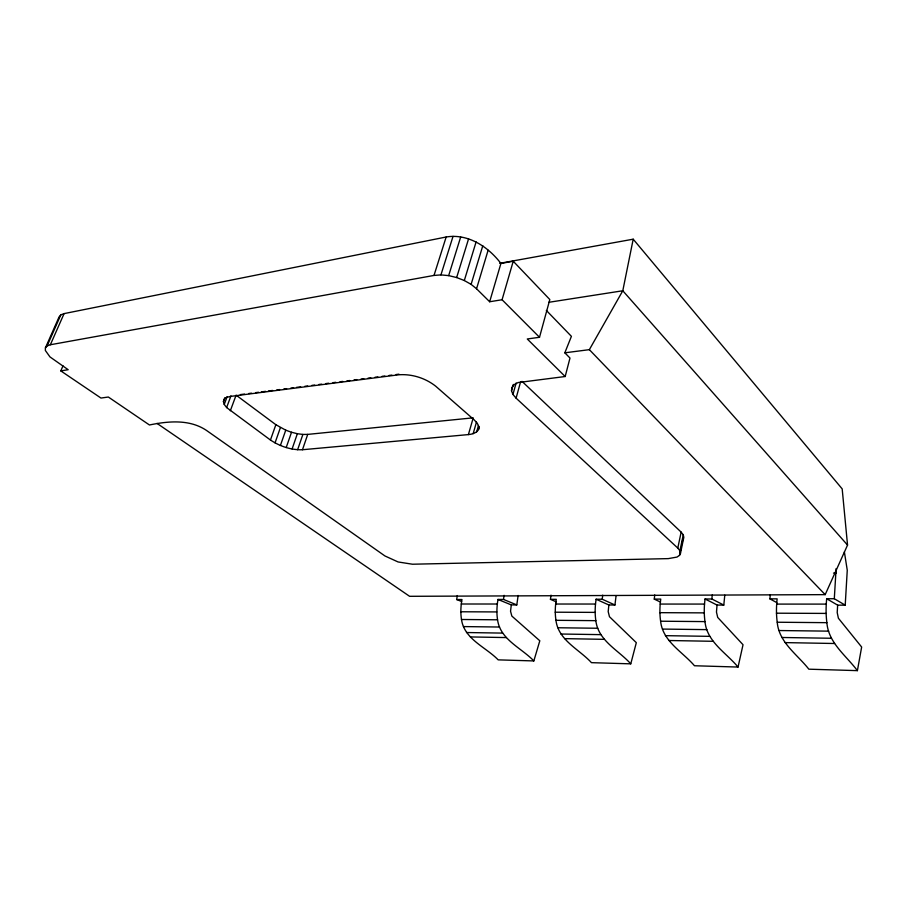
<?xml version="1.0" encoding="UTF-8"?>
<svg xmlns="http://www.w3.org/2000/svg" width="907" height="907" viewBox="0 0 907 907"><rect width="100%" height="100%" fill="white"/><g stroke="black" fill="none" stroke-linecap="round" stroke-linejoin="round"><path stroke-width="1.36" d="M844.383 551.944L847.263 570.231L845.211 605.162L834.304 598.722L836.107 568.576M826.674 598.745L837.649 605.15L837.206 612.565L838.397 618.234L861.65 647.042L857.398 670.636C846.118 655.568 828.408 642.927 826.878 622.667C825.835 614.719 825.903 606.704 826.674 598.745L834.304 598.722M546.343 310.432L571.41 336.338L564.823 352.812L569.993 358.038L565.174 376.518L527.262 338.98L539.506 337.279L549.823 299.548L513.237 261.239L500.913 263.461C488.227 246.715 467.967 233.337 446.165 236.999L64.091 313.607L60.837 314.842L59.102 316.883L45.418 347.857L45.35 350.465L49.964 356.905L68.172 369.705L60.803 370.895L62.991 365.838M857.398 670.636L808.84 669.185C797.31 654.446 778.909 642.496 777.231 622.236C776.177 614.47 776.29 606.624 777.129 598.847L769.896 598.869L770.27 594.709M705.045 599.005L717.04 605.06L716.462 612.078L717.709 617.429L743.026 644.73L738.049 667.053C726.212 652.791 706.893 641.827 704.988 621.601C703.923 614.107 704.104 606.511 705.045 599.005L711.848 598.994L723.797 605.071L724.784 595.196M738.049 667.053L694.479 665.749C682.495 651.759 662.677 641.396 660.613 621.216C659.548 613.88 659.763 606.443 660.75 599.096L654.264 599.119L654.741 594.947M596.103 599.244L608.869 604.98L608.189 611.624L609.47 616.715L636.317 642.666L630.773 663.845C618.608 650.24 598.144 640.75 595.842 620.66C594.777 613.54 595.049 606.329 596.103 599.244L602.225 599.221L614.946 604.992L616.091 595.627M630.773 663.845L591.466 662.666C579.199 649.299 558.395 640.331 555.946 620.309C554.88 613.336 555.175 606.273 556.274 599.323L550.436 599.334L551.014 595.139M497.977 599.448L511.299 604.912L510.539 611.227L511.843 616.068L539.812 640.784L533.838 660.931C521.468 647.904 500.233 639.684 497.558 619.798C496.492 613.041 496.821 606.171 497.977 599.448L503.498 599.436L516.797 604.912L518.146 595.457M533.838 660.931L498.192 659.865C485.767 647.031 464.305 639.276 461.493 619.492C460.427 612.849 460.779 606.114 461.969 599.527L456.686 599.538L457.309 595.536M478.556 429.555L478.794 426.596L477.297 423.286L474.168 419.862L435.7 386.201C425.36 378.049 411.846 373.809 398.695 374.795L230.378 396.416L226.58 397.391L224.21 399.148L223.428 401.552L224.244 404.42L226.614 407.56L270.445 440.02C279.821 446.289 291.124 450.155 302.473 449.736L468.397 434.589C472.989 434.204 478.737 432.276 479.293 426.948M711.848 598.994L712.267 594.947M60.803 370.895L100.96 398.048L108.341 397.028L149.451 424.986C168.94 420.95 190.98 419 207.986 431.483L384.953 555.968L398.071 561.955L412.47 564.222L668.3 558.621L676.985 557.068L679.49 555.379L680.499 553.225L679.921 550.742L677.79 548.089L516.094 398.15L512.943 394.443L511.514 390.792L511.933 387.448L514.178 384.636L518.124 382.55L565.174 376.518M602.225 599.221L602.724 595.162M503.498 599.436L504.099 595.332M499.678 263.325L633.199 239.187L622.792 290.762L589.357 349.66L564.823 352.812M680.499 553.225L683.821 537.341L683.266 534.813L681.146 532.114L522.013 381.371M677.79 548.089L681.146 532.114M679.921 550.742L683.266 534.813M679.49 555.379L681.146 547.465M681.701 544.824L682.801 539.552M516.094 398.15L520.607 381.756M511.514 390.792L513.294 384.421M512.943 394.443L516.117 383.003M473.159 433.682L476.492 422.05M476.617 431.97L478.477 425.485M468.397 434.589L472.853 419.125M539.506 337.279L502.07 299.741L513.237 261.239M502.07 299.741L489.655 301.748L500.913 263.461M489.655 301.748L476.549 288.766L488.113 250.23M476.549 288.766L471.107 284.367L482.785 245.752M471.107 284.367L464.316 280.524L476.107 241.874M464.316 280.524L456.652 277.542L468.568 238.892M45.418 347.857L47.119 345.896L50.361 344.751L434 275.433L440.927 274.9L448.659 275.615L460.677 237.01M440.927 274.9L453.035 236.364M434 275.433L446.165 236.999M302.473 449.736L307.722 434.396L473.227 417.832M297.621 449.747L302.881 434.442L307.722 434.396M292.088 448.999L297.36 433.716L302.881 434.442M286.215 447.536L291.521 432.265L297.36 433.716M280.41 445.462L285.75 430.179L275.864 424.703L236.115 395.146L230.333 410.758M275.036 442.899L280.41 427.605M270.445 440.02L275.864 424.703M226.614 407.56L230.956 395.883M223.428 401.552L224.891 397.64M224.244 404.42L227.158 396.62M47.119 345.896L60.837 314.842M50.361 344.751L64.091 313.607M157.024 423.399L409.59 596.307L825.177 594.641L847.546 545.084L842.184 488.896L633.199 239.187M548.78 302.303L622.792 290.762L847.546 545.084M240.321 394.602L244.539 394.057M248.745 393.525L251.556 393.162M255.763 392.618L258.574 392.255M261.375 391.892L265.581 391.348M268.393 390.985L272.599 390.452M276.816 389.908L279.617 389.545M283.834 389.001L286.635 388.638M290.841 388.094L293.653 387.731M296.464 387.38L300.671 386.836M304.877 386.291L307.688 385.928M311.895 385.384L314.706 385.022M318.913 384.489L321.724 384.126M325.93 383.582L328.742 383.219M332.948 382.675L335.749 382.312M339.966 381.768L342.767 381.416M346.984 380.872L349.785 380.509M354.002 379.965L356.802 379.602M361.009 379.058L363.82 378.695M368.027 378.162L370.838 377.8M375.045 377.255L377.856 376.893M382.062 376.348L384.874 375.986M389.08 375.453L391.892 375.09M396.098 374.546L398.91 374.183M833.499 573.088L836.288 573.054M461.278 604.005L497.308 604.017M555.64 604.028L595.502 604.039M660.194 604.062L704.512 604.073M776.664 604.096L826.254 604.107M511.299 604.912L516.797 604.912M608.869 604.98L614.946 604.992M717.04 605.06L723.797 605.071M837.649 605.15L845.211 605.162M460.745 611.772L496.798 611.93M555.175 612.202L595.071 612.384M659.82 612.667L704.183 612.871M776.415 613.2L826.05 613.415M461.493 619.492L497.558 619.798M555.946 620.309L595.842 620.66M660.613 621.216L704.988 621.601M777.231 622.236L826.878 622.667M463.466 626.578L499.519 627.032M557.896 627.757L597.781 628.256M662.507 629.073L706.859 629.628M779.056 630.535L828.669 631.147M466.515 632.53L502.546 633.097M560.866 634.016L600.717 634.639M665.375 635.66L709.671 636.351M781.766 637.485L831.3 638.267M470.416 636.929L506.412 637.576M564.653 638.63L604.436 639.344M668.981 640.512L713.197 641.306M785.133 642.609L834.565 643.505M448.659 275.615L456.652 277.542M285.75 430.179L291.521 432.265M456.686 599.538L461.606 601.477M550.436 599.334L556.365 601.885M654.264 599.119L660.455 602.067M769.896 598.869L776.777 602.611M589.357 349.66L825.177 594.641"/></g></svg>
